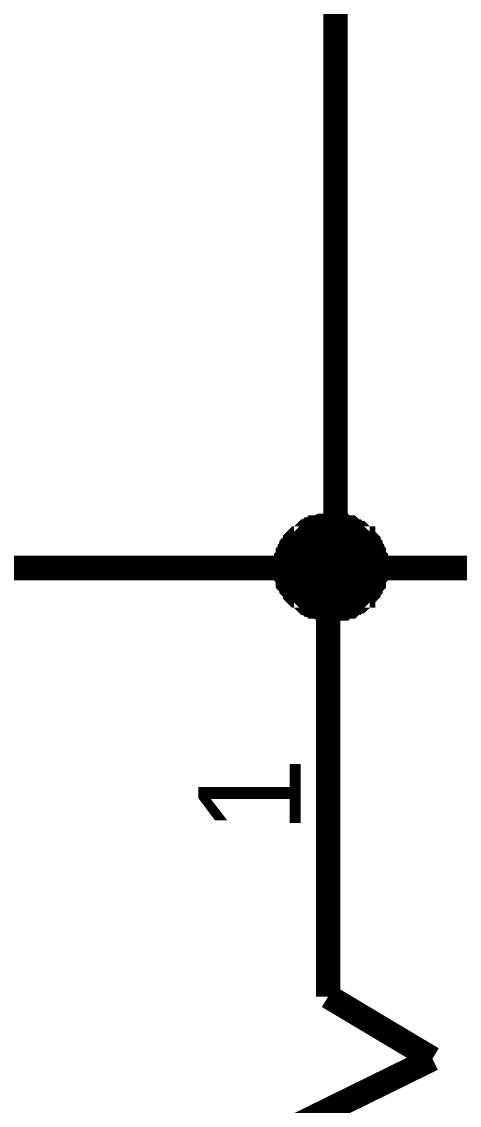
# Model space of a CAD drawing. Header units: millimetres. Extents: x 0 to 800, y 0 to 567.
# Drawn here: x 155.17 to 160.53, y 133.76 to 147.01 of the extents above; entities that cross this region are included whole.
import ezdxf

# ---------------------------------------------------------------- set-up
doc = ezdxf.new("R2010")
doc.units = ezdxf.units.MM
doc.layers.add('Sheet', color=255, linetype='Continuous')

msp = doc.modelspace()

# ---------------------------------------------------------------- linework, layer by layer
at = {"layer": 'Sheet'}
for points, const_width in [([(159.012, 147.249), (159.012, 140.328)], 0.3), ([(158.407, 140.328), (158.407, 140.351), (158.407, 140.373), (158.407, 140.418), (158.407, 140.44), (158.43, 140.463), (158.43, 140.485), (158.43, 140.507), (158.452, 140.53), (158.452, 140.552), (158.474, 140.575), (158.474, 140.597), (158.497, 140.619), (158.519, 140.642), (158.519, 140.664), (158.542, 140.687), (158.564, 140.687), (158.586, 140.709), (158.609, 140.731), (158.631, 140.754), (158.631, 140.754), (158.654, 140.776), (158.676, 140.776), (158.698, 140.799), (158.721, 140.799), (158.743, 140.821), (158.766, 140.821), (158.788, 140.821), (158.833, 140.843), (158.855, 140.843), (158.878, 140.843), (158.9, 140.843), (158.922, 140.843)], 0.3), ([(158.407, 140.328), (158.407, 140.351), (158.407, 140.373), (158.407, 140.418), (158.407, 140.44), (158.43, 140.463), (158.43, 140.485), (158.43, 140.507), (158.452, 140.53), (158.452, 140.552), (158.474, 140.575), (158.474, 140.597), (158.497, 140.619), (158.519, 140.642), (158.519, 140.664), (158.542, 140.687), (158.564, 140.687), (158.586, 140.709), (158.609, 140.731), (158.631, 140.754), (158.631, 140.754), (158.654, 140.776), (158.676, 140.776), (158.698, 140.799), (158.721, 140.799), (158.743, 140.821), (158.766, 140.821), (158.788, 140.821), (158.833, 140.843), (158.855, 140.843), (158.878, 140.843), (158.9, 140.843), (158.922, 140.843)], 0.3), ([(158.407, 140.328), (158.407, 140.351), (158.407, 140.373), (158.407, 140.418), (158.407, 140.44), (158.43, 140.463), (158.43, 140.485), (158.43, 140.507), (158.452, 140.53), (158.452, 140.552), (158.474, 140.575), (158.474, 140.597), (158.497, 140.619), (158.519, 140.642), (158.519, 140.664), (158.542, 140.687), (158.564, 140.687), (158.586, 140.709), (158.609, 140.731), (158.631, 140.754), (158.631, 140.754), (158.654, 140.776), (158.676, 140.776), (158.698, 140.799), (158.721, 140.799), (158.743, 140.821), (158.766, 140.821), (158.788, 140.821), (158.833, 140.843), (158.855, 140.843), (158.878, 140.843), (158.9, 140.843), (158.922, 140.843)], 0.3), ([(158.407, 140.328), (158.407, 140.351), (158.407, 140.373), (158.407, 140.418), (158.407, 140.44), (158.43, 140.463), (158.43, 140.485), (158.43, 140.507), (158.452, 140.53), (158.452, 140.552), (158.474, 140.575), (158.474, 140.597), (158.497, 140.619), (158.519, 140.642), (158.519, 140.664), (158.542, 140.687), (158.564, 140.687), (158.586, 140.709), (158.609, 140.731), (158.631, 140.754), (158.631, 140.754), (158.654, 140.776), (158.676, 140.776), (158.698, 140.799), (158.721, 140.799), (158.743, 140.821), (158.766, 140.821), (158.788, 140.821), (158.833, 140.843), (158.855, 140.843), (158.878, 140.843), (158.9, 140.843), (158.922, 140.843)], 0.3), ([(158.497, 140.328), (158.497, 140.351), (158.497, 140.373), (158.497, 140.418), (158.497, 140.44), (158.519, 140.463), (158.519, 140.485), (158.519, 140.507), (158.542, 140.53), (158.542, 140.552), (158.564, 140.575), (158.564, 140.597), (158.586, 140.619), (158.586, 140.642), (158.609, 140.664), (158.631, 140.687), (158.654, 140.687), (158.654, 140.709), (158.676, 140.731), (158.698, 140.754), (158.721, 140.754), (158.743, 140.776), (158.766, 140.776), (158.788, 140.799), (158.81, 140.799), (158.833, 140.821), (158.855, 140.821), (158.878, 140.821), (158.9, 140.843), (158.922, 140.843), (158.967, 140.843), (158.99, 140.843), (159.012, 140.843)], 0.3), ([(158.497, 140.328), (158.497, 140.351), (158.497, 140.373), (158.497, 140.418), (158.497, 140.44), (158.519, 140.463), (158.519, 140.485), (158.519, 140.507), (158.542, 140.53), (158.542, 140.552), (158.564, 140.575), (158.564, 140.597), (158.586, 140.619), (158.586, 140.642), (158.609, 140.664), (158.631, 140.687), (158.654, 140.687), (158.654, 140.709), (158.676, 140.731), (158.698, 140.754), (158.721, 140.754), (158.743, 140.776), (158.766, 140.776), (158.788, 140.799), (158.81, 140.799), (158.833, 140.821), (158.855, 140.821), (158.878, 140.821), (158.9, 140.843), (158.922, 140.843), (158.967, 140.843), (158.99, 140.843), (159.012, 140.843)], 0.3), ([(158.497, 140.328), (158.497, 140.351), (158.497, 140.373), (158.497, 140.418), (158.497, 140.44), (158.519, 140.463), (158.519, 140.485), (158.519, 140.507), (158.542, 140.53), (158.542, 140.552), (158.564, 140.575), (158.564, 140.597), (158.586, 140.619), (158.586, 140.642), (158.609, 140.664), (158.631, 140.687), (158.654, 140.687), (158.654, 140.709), (158.676, 140.731), (158.698, 140.754), (158.721, 140.754), (158.743, 140.776), (158.766, 140.776), (158.788, 140.799), (158.81, 140.799), (158.833, 140.821), (158.855, 140.821), (158.878, 140.821), (158.9, 140.843), (158.922, 140.843), (158.967, 140.843), (158.99, 140.843), (159.012, 140.843)], 0.3), ([(158.497, 140.328), (158.497, 140.351), (158.497, 140.373), (158.497, 140.418), (158.497, 140.44), (158.519, 140.463), (158.519, 140.485), (158.519, 140.507), (158.542, 140.53), (158.542, 140.552), (158.564, 140.575), (158.564, 140.597), (158.586, 140.619), (158.586, 140.642), (158.609, 140.664), (158.631, 140.687), (158.654, 140.687), (158.654, 140.709), (158.676, 140.731), (158.698, 140.754), (158.721, 140.754), (158.743, 140.776), (158.766, 140.776), (158.788, 140.799), (158.81, 140.799), (158.833, 140.821), (158.855, 140.821), (158.878, 140.821), (158.9, 140.843), (158.922, 140.843), (158.967, 140.843), (158.99, 140.843), (159.012, 140.843)], 0.3), ([(158.922, 140.843), (158.922, 140.843)], 0.3), ([(158.922, 140.843), (158.945, 140.843), (158.967, 140.843), (159.012, 140.843), (159.034, 140.843), (159.057, 140.821), (159.079, 140.821), (159.102, 140.821), (159.124, 140.799), (159.146, 140.799), (159.169, 140.776), (159.191, 140.776), (159.214, 140.754), (159.236, 140.754), (159.258, 140.731), (159.281, 140.709), (159.281, 140.687), (159.303, 140.687), (159.326, 140.664), (159.348, 140.642), (159.348, 140.619), (159.37, 140.597), (159.37, 140.575), (159.393, 140.552), (159.393, 140.53), (159.415, 140.507), (159.415, 140.485), (159.415, 140.463), (159.438, 140.44), (159.438, 140.418), (159.438, 140.373), (159.438, 140.351), (159.438, 140.328)], 0.3), ([(158.922, 140.843), (158.922, 140.843)], 0.3), ([(158.922, 140.843), (158.945, 140.843), (158.967, 140.843), (159.012, 140.843), (159.034, 140.843), (159.057, 140.821), (159.079, 140.821), (159.102, 140.821), (159.124, 140.799), (159.146, 140.799), (159.169, 140.776), (159.191, 140.776), (159.214, 140.754), (159.236, 140.754), (159.258, 140.731), (159.281, 140.709), (159.281, 140.687), (159.303, 140.687), (159.326, 140.664), (159.348, 140.642), (159.348, 140.619), (159.37, 140.597), (159.37, 140.575), (159.393, 140.552), (159.393, 140.53), (159.415, 140.507), (159.415, 140.485), (159.415, 140.463), (159.438, 140.44), (159.438, 140.418), (159.438, 140.373), (159.438, 140.351), (159.438, 140.328)], 0.3), ([(158.922, 140.843), (158.922, 140.843)], 0.3), ([(158.922, 140.843), (158.945, 140.843), (158.967, 140.843), (159.012, 140.843), (159.034, 140.843), (159.057, 140.821), (159.079, 140.821), (159.102, 140.821), (159.124, 140.799), (159.146, 140.799), (159.169, 140.776), (159.191, 140.776), (159.214, 140.754), (159.236, 140.754), (159.258, 140.731), (159.281, 140.709), (159.281, 140.687), (159.303, 140.687), (159.326, 140.664), (159.348, 140.642), (159.348, 140.619), (159.37, 140.597), (159.37, 140.575), (159.393, 140.552), (159.393, 140.53), (159.415, 140.507), (159.415, 140.485), (159.415, 140.463), (159.438, 140.44), (159.438, 140.418), (159.438, 140.373), (159.438, 140.351), (159.438, 140.328)], 0.3), ([(158.922, 140.843), (158.922, 140.843)], 0.3), ([(158.922, 140.843), (158.945, 140.843), (158.967, 140.843), (159.012, 140.843), (159.034, 140.843), (159.057, 140.821), (159.079, 140.821), (159.102, 140.821), (159.124, 140.799), (159.146, 140.799), (159.169, 140.776), (159.191, 140.776), (159.214, 140.754), (159.236, 140.754), (159.258, 140.731), (159.281, 140.709), (159.281, 140.687), (159.303, 140.687), (159.326, 140.664), (159.348, 140.642), (159.348, 140.619), (159.37, 140.597), (159.37, 140.575), (159.393, 140.552), (159.393, 140.53), (159.415, 140.507), (159.415, 140.485), (159.415, 140.463), (159.438, 140.44), (159.438, 140.418), (159.438, 140.373), (159.438, 140.351), (159.438, 140.328)], 0.3), ([(159.012, 140.843), (159.012, 140.843)], 0.3), ([(159.012, 140.843), (159.034, 140.843), (159.057, 140.843), (159.079, 140.843), (159.102, 140.843), (159.124, 140.821), (159.146, 140.821), (159.191, 140.821), (159.214, 140.799), (159.214, 140.799), (159.236, 140.776), (159.258, 140.776), (159.281, 140.754), (159.303, 140.754), (159.326, 140.731), (159.348, 140.709), (159.348, 140.687), (159.37, 140.687), (159.393, 140.664), (159.415, 140.642), (159.415, 140.619), (159.438, 140.597), (159.438, 140.575), (159.46, 140.552), (159.46, 140.53), (159.482, 140.507), (159.482, 140.485), (159.482, 140.463), (159.505, 140.44), (159.505, 140.418), (159.505, 140.373), (159.505, 140.351), (159.505, 140.328)], 0.3), ([(159.012, 140.843), (159.012, 140.843)], 0.3), ([(159.012, 140.843), (159.034, 140.843), (159.057, 140.843), (159.079, 140.843), (159.102, 140.843), (159.124, 140.821), (159.146, 140.821), (159.191, 140.821), (159.214, 140.799), (159.214, 140.799), (159.236, 140.776), (159.258, 140.776), (159.281, 140.754), (159.303, 140.754), (159.326, 140.731), (159.348, 140.709), (159.348, 140.687), (159.37, 140.687), (159.393, 140.664), (159.415, 140.642), (159.415, 140.619), (159.438, 140.597), (159.438, 140.575), (159.46, 140.552), (159.46, 140.53), (159.482, 140.507), (159.482, 140.485), (159.482, 140.463), (159.505, 140.44), (159.505, 140.418), (159.505, 140.373), (159.505, 140.351), (159.505, 140.328)], 0.3), ([(159.012, 140.843), (159.012, 140.843)], 0.3), ([(159.012, 140.843), (159.034, 140.843), (159.057, 140.843), (159.079, 140.843), (159.102, 140.843), (159.124, 140.821), (159.146, 140.821), (159.191, 140.821), (159.214, 140.799), (159.214, 140.799), (159.236, 140.776), (159.258, 140.776), (159.281, 140.754), (159.303, 140.754), (159.326, 140.731), (159.348, 140.709), (159.348, 140.687), (159.37, 140.687), (159.393, 140.664), (159.415, 140.642), (159.415, 140.619), (159.438, 140.597), (159.438, 140.575), (159.46, 140.552), (159.46, 140.53), (159.482, 140.507), (159.482, 140.485), (159.482, 140.463), (159.505, 140.44), (159.505, 140.418), (159.505, 140.373), (159.505, 140.351), (159.505, 140.328)], 0.3), ([(159.012, 140.843), (159.012, 140.843)], 0.3), ([(159.012, 140.843), (159.034, 140.843), (159.057, 140.843), (159.079, 140.843), (159.102, 140.843), (159.124, 140.821), (159.146, 140.821), (159.191, 140.821), (159.214, 140.799), (159.214, 140.799), (159.236, 140.776), (159.258, 140.776), (159.281, 140.754), (159.303, 140.754), (159.326, 140.731), (159.348, 140.709), (159.348, 140.687), (159.37, 140.687), (159.393, 140.664), (159.415, 140.642), (159.415, 140.619), (159.438, 140.597), (159.438, 140.575), (159.46, 140.552), (159.46, 140.53), (159.482, 140.507), (159.482, 140.485), (159.482, 140.463), (159.505, 140.44), (159.505, 140.418), (159.505, 140.373), (159.505, 140.351), (159.505, 140.328)], 0.3), ([(158.407, 140.328), (158.407, 140.351), (158.407, 140.373), (158.407, 140.418), (158.407, 140.44), (158.43, 140.463), (158.43, 140.485), (158.43, 140.507), (158.452, 140.53), (158.452, 140.552), (158.474, 140.575), (158.474, 140.597), (158.497, 140.619), (158.519, 140.642), (158.519, 140.664), (158.542, 140.687), (158.564, 140.687), (158.586, 140.709), (158.609, 140.731), (158.631, 140.754), (158.631, 140.754), (158.654, 140.776), (158.676, 140.776), (158.698, 140.799), (158.721, 140.799), (158.743, 140.821), (158.766, 140.821), (158.788, 140.821), (158.833, 140.843), (158.855, 140.843), (158.878, 140.843), (158.9, 140.843), (158.922, 140.843)], 0.0991), ([(158.407, 140.328), (158.407, 140.351), (158.407, 140.373), (158.407, 140.418), (158.407, 140.44), (158.43, 140.463), (158.43, 140.485), (158.43, 140.507), (158.452, 140.53), (158.452, 140.552), (158.474, 140.575), (158.474, 140.597), (158.497, 140.619), (158.519, 140.642), (158.519, 140.664), (158.542, 140.687), (158.564, 140.687), (158.586, 140.709), (158.609, 140.731), (158.631, 140.754), (158.631, 140.754), (158.654, 140.776), (158.676, 140.776), (158.698, 140.799), (158.721, 140.799), (158.743, 140.821), (158.766, 140.821), (158.788, 140.821), (158.833, 140.843), (158.855, 140.843), (158.878, 140.843), (158.9, 140.843), (158.922, 140.843)], 0.0991), ([(158.407, 140.328), (158.407, 140.351), (158.407, 140.373), (158.407, 140.418), (158.407, 140.44), (158.43, 140.463), (158.43, 140.485), (158.43, 140.507), (158.452, 140.53), (158.452, 140.552), (158.474, 140.575), (158.474, 140.597), (158.497, 140.619), (158.519, 140.642), (158.519, 140.664), (158.542, 140.687), (158.564, 140.687), (158.586, 140.709), (158.609, 140.731), (158.631, 140.754), (158.631, 140.754), (158.654, 140.776), (158.676, 140.776), (158.698, 140.799), (158.721, 140.799), (158.743, 140.821), (158.766, 140.821), (158.788, 140.821), (158.833, 140.843), (158.855, 140.843), (158.878, 140.843), (158.9, 140.843), (158.922, 140.843)], 0.0991), ([(158.407, 140.328), (158.407, 140.351), (158.407, 140.373), (158.407, 140.418), (158.407, 140.44), (158.43, 140.463), (158.43, 140.485), (158.43, 140.507), (158.452, 140.53), (158.452, 140.552), (158.474, 140.575), (158.474, 140.597), (158.497, 140.619), (158.519, 140.642), (158.519, 140.664), (158.542, 140.687), (158.564, 140.687), (158.586, 140.709), (158.609, 140.731), (158.631, 140.754), (158.631, 140.754), (158.654, 140.776), (158.676, 140.776), (158.698, 140.799), (158.721, 140.799), (158.743, 140.821), (158.766, 140.821), (158.788, 140.821), (158.833, 140.843), (158.855, 140.843), (158.878, 140.843), (158.9, 140.843), (158.922, 140.843)], 0.0991), ([(158.497, 140.328), (158.497, 140.351), (158.497, 140.373), (158.497, 140.418), (158.497, 140.44), (158.519, 140.463), (158.519, 140.485), (158.519, 140.507), (158.542, 140.53), (158.542, 140.552), (158.564, 140.575), (158.564, 140.597), (158.586, 140.619), (158.586, 140.642), (158.609, 140.664), (158.631, 140.687), (158.654, 140.687), (158.654, 140.709), (158.676, 140.731), (158.698, 140.754), (158.721, 140.754), (158.743, 140.776), (158.766, 140.776), (158.788, 140.799), (158.81, 140.799), (158.833, 140.821), (158.855, 140.821), (158.878, 140.821), (158.9, 140.843), (158.922, 140.843), (158.967, 140.843), (158.99, 140.843), (159.012, 140.843)], 0.0991), ([(158.497, 140.328), (158.497, 140.351), (158.497, 140.373), (158.497, 140.418), (158.497, 140.44), (158.519, 140.463), (158.519, 140.485), (158.519, 140.507), (158.542, 140.53), (158.542, 140.552), (158.564, 140.575), (158.564, 140.597), (158.586, 140.619), (158.586, 140.642), (158.609, 140.664), (158.631, 140.687), (158.654, 140.687), (158.654, 140.709), (158.676, 140.731), (158.698, 140.754), (158.721, 140.754), (158.743, 140.776), (158.766, 140.776), (158.788, 140.799), (158.81, 140.799), (158.833, 140.821), (158.855, 140.821), (158.878, 140.821), (158.9, 140.843), (158.922, 140.843), (158.967, 140.843), (158.99, 140.843), (159.012, 140.843)], 0.0991), ([(158.497, 140.328), (158.497, 140.351), (158.497, 140.373), (158.497, 140.418), (158.497, 140.44), (158.519, 140.463), (158.519, 140.485), (158.519, 140.507), (158.542, 140.53), (158.542, 140.552), (158.564, 140.575), (158.564, 140.597), (158.586, 140.619), (158.586, 140.642), (158.609, 140.664), (158.631, 140.687), (158.654, 140.687), (158.654, 140.709), (158.676, 140.731), (158.698, 140.754), (158.721, 140.754), (158.743, 140.776), (158.766, 140.776), (158.788, 140.799), (158.81, 140.799), (158.833, 140.821), (158.855, 140.821), (158.878, 140.821), (158.9, 140.843), (158.922, 140.843), (158.967, 140.843), (158.99, 140.843), (159.012, 140.843)], 0.0991), ([(158.497, 140.328), (158.497, 140.351), (158.497, 140.373), (158.497, 140.418), (158.497, 140.44), (158.519, 140.463), (158.519, 140.485), (158.519, 140.507), (158.542, 140.53), (158.542, 140.552), (158.564, 140.575), (158.564, 140.597), (158.586, 140.619), (158.586, 140.642), (158.609, 140.664), (158.631, 140.687), (158.654, 140.687), (158.654, 140.709), (158.676, 140.731), (158.698, 140.754), (158.721, 140.754), (158.743, 140.776), (158.766, 140.776), (158.788, 140.799), (158.81, 140.799), (158.833, 140.821), (158.855, 140.821), (158.878, 140.821), (158.9, 140.843), (158.922, 140.843), (158.967, 140.843), (158.99, 140.843), (159.012, 140.843)], 0.0991), ([(158.922, 140.843), (158.922, 140.843)], 0.0991), ([(158.922, 140.843), (158.945, 140.843), (158.967, 140.843), (159.012, 140.843), (159.034, 140.843), (159.057, 140.821), (159.079, 140.821), (159.102, 140.821), (159.124, 140.799), (159.146, 140.799), (159.169, 140.776), (159.191, 140.776), (159.214, 140.754), (159.236, 140.754), (159.258, 140.731), (159.281, 140.709), (159.281, 140.687), (159.303, 140.687), (159.326, 140.664), (159.348, 140.642), (159.348, 140.619), (159.37, 140.597), (159.37, 140.575), (159.393, 140.552), (159.393, 140.53), (159.415, 140.507), (159.415, 140.485), (159.415, 140.463), (159.438, 140.44), (159.438, 140.418), (159.438, 140.373), (159.438, 140.351), (159.438, 140.328)], 0.0991), ([(158.922, 140.843), (158.922, 140.843)], 0.0991), ([(158.922, 140.843), (158.945, 140.843), (158.967, 140.843), (159.012, 140.843), (159.034, 140.843), (159.057, 140.821), (159.079, 140.821), (159.102, 140.821), (159.124, 140.799), (159.146, 140.799), (159.169, 140.776), (159.191, 140.776), (159.214, 140.754), (159.236, 140.754), (159.258, 140.731), (159.281, 140.709), (159.281, 140.687), (159.303, 140.687), (159.326, 140.664), (159.348, 140.642), (159.348, 140.619), (159.37, 140.597), (159.37, 140.575), (159.393, 140.552), (159.393, 140.53), (159.415, 140.507), (159.415, 140.485), (159.415, 140.463), (159.438, 140.44), (159.438, 140.418), (159.438, 140.373), (159.438, 140.351), (159.438, 140.328)], 0.0991), ([(158.922, 140.843), (158.922, 140.843)], 0.0991), ([(158.922, 140.843), (158.945, 140.843), (158.967, 140.843), (159.012, 140.843), (159.034, 140.843), (159.057, 140.821), (159.079, 140.821), (159.102, 140.821), (159.124, 140.799), (159.146, 140.799), (159.169, 140.776), (159.191, 140.776), (159.214, 140.754), (159.236, 140.754), (159.258, 140.731), (159.281, 140.709), (159.281, 140.687), (159.303, 140.687), (159.326, 140.664), (159.348, 140.642), (159.348, 140.619), (159.37, 140.597), (159.37, 140.575), (159.393, 140.552), (159.393, 140.53), (159.415, 140.507), (159.415, 140.485), (159.415, 140.463), (159.438, 140.44), (159.438, 140.418), (159.438, 140.373), (159.438, 140.351), (159.438, 140.328)], 0.0991), ([(158.922, 140.843), (158.922, 140.843)], 0.0991), ([(158.922, 140.843), (158.945, 140.843), (158.967, 140.843), (159.012, 140.843), (159.034, 140.843), (159.057, 140.821), (159.079, 140.821), (159.102, 140.821), (159.124, 140.799), (159.146, 140.799), (159.169, 140.776), (159.191, 140.776), (159.214, 140.754), (159.236, 140.754), (159.258, 140.731), (159.281, 140.709), (159.281, 140.687), (159.303, 140.687), (159.326, 140.664), (159.348, 140.642), (159.348, 140.619), (159.37, 140.597), (159.37, 140.575), (159.393, 140.552), (159.393, 140.53), (159.415, 140.507), (159.415, 140.485), (159.415, 140.463), (159.438, 140.44), (159.438, 140.418), (159.438, 140.373), (159.438, 140.351), (159.438, 140.328)], 0.0991), ([(159.012, 140.843), (159.012, 140.843)], 0.0991), ([(159.012, 140.843), (159.034, 140.843), (159.057, 140.843), (159.079, 140.843), (159.102, 140.843), (159.124, 140.821), (159.146, 140.821), (159.191, 140.821), (159.214, 140.799), (159.214, 140.799), (159.236, 140.776), (159.258, 140.776), (159.281, 140.754), (159.303, 140.754), (159.326, 140.731), (159.348, 140.709), (159.348, 140.687), (159.37, 140.687), (159.393, 140.664), (159.415, 140.642), (159.415, 140.619), (159.438, 140.597), (159.438, 140.575), (159.46, 140.552), (159.46, 140.53), (159.482, 140.507), (159.482, 140.485), (159.482, 140.463), (159.505, 140.44), (159.505, 140.418), (159.505, 140.373), (159.505, 140.351), (159.505, 140.328)], 0.0991), ([(159.012, 140.843), (159.012, 140.843)], 0.0991), ([(159.012, 140.843), (159.034, 140.843), (159.057, 140.843), (159.079, 140.843), (159.102, 140.843), (159.124, 140.821), (159.146, 140.821), (159.191, 140.821), (159.214, 140.799), (159.214, 140.799), (159.236, 140.776), (159.258, 140.776), (159.281, 140.754), (159.303, 140.754), (159.326, 140.731), (159.348, 140.709), (159.348, 140.687), (159.37, 140.687), (159.393, 140.664), (159.415, 140.642), (159.415, 140.619), (159.438, 140.597), (159.438, 140.575), (159.46, 140.552), (159.46, 140.53), (159.482, 140.507), (159.482, 140.485), (159.482, 140.463), (159.505, 140.44), (159.505, 140.418), (159.505, 140.373), (159.505, 140.351), (159.505, 140.328)], 0.0991), ([(159.012, 140.843), (159.012, 140.843)], 0.0991), ([(159.012, 140.843), (159.034, 140.843), (159.057, 140.843), (159.079, 140.843), (159.102, 140.843), (159.124, 140.821), (159.146, 140.821), (159.191, 140.821), (159.214, 140.799), (159.214, 140.799), (159.236, 140.776), (159.258, 140.776), (159.281, 140.754), (159.303, 140.754), (159.326, 140.731), (159.348, 140.709), (159.348, 140.687), (159.37, 140.687), (159.393, 140.664), (159.415, 140.642), (159.415, 140.619), (159.438, 140.597), (159.438, 140.575), (159.46, 140.552), (159.46, 140.53), (159.482, 140.507), (159.482, 140.485), (159.482, 140.463), (159.505, 140.44), (159.505, 140.418), (159.505, 140.373), (159.505, 140.351), (159.505, 140.328)], 0.0991), ([(159.012, 140.843), (159.012, 140.843)], 0.0991), ([(159.012, 140.843), (159.034, 140.843), (159.057, 140.843), (159.079, 140.843), (159.102, 140.843), (159.124, 140.821), (159.146, 140.821), (159.191, 140.821), (159.214, 140.799), (159.214, 140.799), (159.236, 140.776), (159.258, 140.776), (159.281, 140.754), (159.303, 140.754), (159.326, 140.731), (159.348, 140.709), (159.348, 140.687), (159.37, 140.687), (159.393, 140.664), (159.415, 140.642), (159.415, 140.619), (159.438, 140.597), (159.438, 140.575), (159.46, 140.552), (159.46, 140.53), (159.482, 140.507), (159.482, 140.485), (159.482, 140.463), (159.505, 140.44), (159.505, 140.418), (159.505, 140.373), (159.505, 140.351), (159.505, 140.328)], 0.0991), ([(154.353, 140.328), (158.922, 140.328), (159.012, 140.328), (166.717, 140.328), (166.717, 140.507)], 0.3), ([(158.922, 139.835), (158.9, 139.835), (158.878, 139.835), (158.855, 139.835), (158.833, 139.835), (158.788, 139.858), (158.766, 139.858), (158.743, 139.858), (158.721, 139.88), (158.698, 139.88), (158.676, 139.903), (158.654, 139.903), (158.631, 139.925), (158.631, 139.925), (158.609, 139.947), (158.586, 139.97), (158.564, 139.992), (158.542, 139.992), (158.519, 140.015), (158.519, 140.037), (158.497, 140.059), (158.474, 140.082), (158.474, 140.104), (158.452, 140.127), (158.452, 140.127), (158.43, 140.149), (158.43, 140.194), (158.43, 140.216), (158.407, 140.239), (158.407, 140.261), (158.407, 140.283), (158.407, 140.306), (158.407, 140.328)], 0.3), ([(158.407, 140.328), (158.407, 140.328)], 0.3), ([(158.922, 139.835), (158.9, 139.835), (158.878, 139.835), (158.855, 139.835), (158.833, 139.835), (158.788, 139.858), (158.766, 139.858), (158.743, 139.858), (158.721, 139.88), (158.698, 139.88), (158.676, 139.903), (158.654, 139.903), (158.631, 139.925), (158.631, 139.925), (158.609, 139.947), (158.586, 139.97), (158.564, 139.992), (158.542, 139.992), (158.519, 140.015), (158.519, 140.037), (158.497, 140.059), (158.474, 140.082), (158.474, 140.104), (158.452, 140.127), (158.452, 140.127), (158.43, 140.149), (158.43, 140.194), (158.43, 140.216), (158.407, 140.239), (158.407, 140.261), (158.407, 140.283), (158.407, 140.306), (158.407, 140.328)], 0.3), ([(158.407, 140.328), (158.407, 140.328)], 0.3), ([(158.922, 139.835), (158.9, 139.835), (158.878, 139.835), (158.855, 139.835), (158.833, 139.835), (158.788, 139.858), (158.766, 139.858), (158.743, 139.858), (158.721, 139.88), (158.698, 139.88), (158.676, 139.903), (158.654, 139.903), (158.631, 139.925), (158.631, 139.925), (158.609, 139.947), (158.586, 139.97), (158.564, 139.992), (158.542, 139.992), (158.519, 140.015), (158.519, 140.037), (158.497, 140.059), (158.474, 140.082), (158.474, 140.104), (158.452, 140.127), (158.452, 140.127), (158.43, 140.149), (158.43, 140.194), (158.43, 140.216), (158.407, 140.239), (158.407, 140.261), (158.407, 140.283), (158.407, 140.306), (158.407, 140.328)], 0.3), ([(158.407, 140.328), (158.407, 140.328)], 0.3), ([(158.922, 139.835), (158.9, 139.835), (158.878, 139.835), (158.855, 139.835), (158.833, 139.835), (158.788, 139.858), (158.766, 139.858), (158.743, 139.858), (158.721, 139.88), (158.698, 139.88), (158.676, 139.903), (158.654, 139.903), (158.631, 139.925), (158.631, 139.925), (158.609, 139.947), (158.586, 139.97), (158.564, 139.992), (158.542, 139.992), (158.519, 140.015), (158.519, 140.037), (158.497, 140.059), (158.474, 140.082), (158.474, 140.104), (158.452, 140.127), (158.452, 140.127), (158.43, 140.149), (158.43, 140.194), (158.43, 140.216), (158.407, 140.239), (158.407, 140.261), (158.407, 140.283), (158.407, 140.306), (158.407, 140.328)], 0.3), ([(158.407, 140.328), (158.407, 140.328)], 0.3), ([(159.012, 139.835), (158.99, 139.835), (158.967, 139.835), (158.922, 139.835), (158.9, 139.835), (158.878, 139.858), (158.855, 139.858), (158.833, 139.858), (158.81, 139.88), (158.788, 139.88), (158.766, 139.903), (158.743, 139.903), (158.721, 139.925), (158.698, 139.925), (158.676, 139.947), (158.654, 139.97), (158.654, 139.992), (158.631, 139.992), (158.609, 140.015), (158.586, 140.037), (158.586, 140.059), (158.564, 140.082), (158.564, 140.104), (158.542, 140.127), (158.542, 140.127), (158.519, 140.149), (158.519, 140.194), (158.519, 140.216), (158.497, 140.239), (158.497, 140.261), (158.497, 140.283), (158.497, 140.306), (158.497, 140.328)], 0.3), ([(158.497, 140.328), (158.497, 140.328)], 0.3), ([(159.012, 139.835), (158.99, 139.835), (158.967, 139.835), (158.922, 139.835), (158.9, 139.835), (158.878, 139.858), (158.855, 139.858), (158.833, 139.858), (158.81, 139.88), (158.788, 139.88), (158.766, 139.903), (158.743, 139.903), (158.721, 139.925), (158.698, 139.925), (158.676, 139.947), (158.654, 139.97), (158.654, 139.992), (158.631, 139.992), (158.609, 140.015), (158.586, 140.037), (158.586, 140.059), (158.564, 140.082), (158.564, 140.104), (158.542, 140.127), (158.542, 140.127), (158.519, 140.149), (158.519, 140.194), (158.519, 140.216), (158.497, 140.239), (158.497, 140.261), (158.497, 140.283), (158.497, 140.306), (158.497, 140.328)], 0.3), ([(158.497, 140.328), (158.497, 140.328)], 0.3), ([(159.012, 139.835), (158.99, 139.835), (158.967, 139.835), (158.922, 139.835), (158.9, 139.835), (158.878, 139.858), (158.855, 139.858), (158.833, 139.858), (158.81, 139.88), (158.788, 139.88), (158.766, 139.903), (158.743, 139.903), (158.721, 139.925), (158.698, 139.925), (158.676, 139.947), (158.654, 139.97), (158.654, 139.992), (158.631, 139.992), (158.609, 140.015), (158.586, 140.037), (158.586, 140.059), (158.564, 140.082), (158.564, 140.104), (158.542, 140.127), (158.542, 140.127), (158.519, 140.149), (158.519, 140.194), (158.519, 140.216), (158.497, 140.239), (158.497, 140.261), (158.497, 140.283), (158.497, 140.306), (158.497, 140.328)], 0.3), ([(158.497, 140.328), (158.497, 140.328)], 0.3), ([(159.012, 139.835), (158.99, 139.835), (158.967, 139.835), (158.922, 139.835), (158.9, 139.835), (158.878, 139.858), (158.855, 139.858), (158.833, 139.858), (158.81, 139.88), (158.788, 139.88), (158.766, 139.903), (158.743, 139.903), (158.721, 139.925), (158.698, 139.925), (158.676, 139.947), (158.654, 139.97), (158.654, 139.992), (158.631, 139.992), (158.609, 140.015), (158.586, 140.037), (158.586, 140.059), (158.564, 140.082), (158.564, 140.104), (158.542, 140.127), (158.542, 140.127), (158.519, 140.149), (158.519, 140.194), (158.519, 140.216), (158.497, 140.239), (158.497, 140.261), (158.497, 140.283), (158.497, 140.306), (158.497, 140.328)], 0.3), ([(158.497, 140.328), (158.497, 140.328)], 0.3), ([(159.438, 140.328), (159.438, 140.306), (159.438, 140.283), (159.438, 140.261), (159.438, 140.239), (159.415, 140.216), (159.415, 140.194), (159.415, 140.149), (159.393, 140.127), (159.393, 140.127), (159.37, 140.104), (159.37, 140.082), (159.348, 140.059), (159.348, 140.037), (159.326, 140.015), (159.303, 139.992), (159.281, 139.992), (159.281, 139.97), (159.258, 139.947), (159.236, 139.925), (159.214, 139.925), (159.191, 139.903), (159.169, 139.903), (159.146, 139.88), (159.124, 139.88), (159.102, 139.858), (159.079, 139.858), (159.057, 139.858), (159.034, 139.835), (159.012, 139.835), (158.967, 139.835), (158.945, 139.835), (158.922, 139.835)], 0.3), ([(158.922, 140.171), (158.922, 140.328)], 0.3), ([(159.438, 140.328), (159.438, 140.306), (159.438, 140.283), (159.438, 140.261), (159.438, 140.239), (159.415, 140.216), (159.415, 140.194), (159.415, 140.149), (159.393, 140.127), (159.393, 140.127), (159.37, 140.104), (159.37, 140.082), (159.348, 140.059), (159.348, 140.037), (159.326, 140.015), (159.303, 139.992), (159.281, 139.992), (159.281, 139.97), (159.258, 139.947), (159.236, 139.925), (159.214, 139.925), (159.191, 139.903), (159.169, 139.903), (159.146, 139.88), (159.124, 139.88), (159.102, 139.858), (159.079, 139.858), (159.057, 139.858), (159.034, 139.835), (159.012, 139.835), (158.967, 139.835), (158.945, 139.835), (158.922, 139.835)], 0.3), ([(159.438, 140.328), (159.438, 140.306), (159.438, 140.283), (159.438, 140.261), (159.438, 140.239), (159.415, 140.216), (159.415, 140.194), (159.415, 140.149), (159.393, 140.127), (159.393, 140.127), (159.37, 140.104), (159.37, 140.082), (159.348, 140.059), (159.348, 140.037), (159.326, 140.015), (159.303, 139.992), (159.281, 139.992), (159.281, 139.97), (159.258, 139.947), (159.236, 139.925), (159.214, 139.925), (159.191, 139.903), (159.169, 139.903), (159.146, 139.88), (159.124, 139.88), (159.102, 139.858), (159.079, 139.858), (159.057, 139.858), (159.034, 139.835), (159.012, 139.835), (158.967, 139.835), (158.945, 139.835), (158.922, 139.835)], 0.3), ([(159.438, 140.328), (159.438, 140.306), (159.438, 140.283), (159.438, 140.261), (159.438, 140.239), (159.415, 140.216), (159.415, 140.194), (159.415, 140.149), (159.393, 140.127), (159.393, 140.127), (159.37, 140.104), (159.37, 140.082), (159.348, 140.059), (159.348, 140.037), (159.326, 140.015), (159.303, 139.992), (159.281, 139.992), (159.281, 139.97), (159.258, 139.947), (159.236, 139.925), (159.214, 139.925), (159.191, 139.903), (159.169, 139.903), (159.146, 139.88), (159.124, 139.88), (159.102, 139.858), (159.079, 139.858), (159.057, 139.858), (159.034, 139.835), (159.012, 139.835), (158.967, 139.835), (158.945, 139.835), (158.922, 139.835)], 0.3), ([(159.505, 140.328), (159.505, 140.306), (159.505, 140.283), (159.505, 140.261), (159.505, 140.239), (159.482, 140.216), (159.482, 140.194), (159.482, 140.149), (159.46, 140.127), (159.46, 140.127), (159.438, 140.104), (159.438, 140.082), (159.415, 140.059), (159.415, 140.037), (159.393, 140.015), (159.37, 139.992), (159.348, 139.992), (159.348, 139.97), (159.326, 139.947), (159.303, 139.925), (159.281, 139.925), (159.258, 139.903), (159.236, 139.903), (159.214, 139.88), (159.214, 139.88), (159.191, 139.858), (159.146, 139.858), (159.124, 139.858), (159.102, 139.835), (159.079, 139.835), (159.057, 139.835), (159.034, 139.835), (159.012, 139.835)], 0.3), ([(159.505, 140.328), (159.505, 140.306), (159.505, 140.283), (159.505, 140.261), (159.505, 140.239), (159.482, 140.216), (159.482, 140.194), (159.482, 140.149), (159.46, 140.127), (159.46, 140.127), (159.438, 140.104), (159.438, 140.082), (159.415, 140.059), (159.415, 140.037), (159.393, 140.015), (159.37, 139.992), (159.348, 139.992), (159.348, 139.97), (159.326, 139.947), (159.303, 139.925), (159.281, 139.925), (159.258, 139.903), (159.236, 139.903), (159.214, 139.88), (159.214, 139.88), (159.191, 139.858), (159.146, 139.858), (159.124, 139.858), (159.102, 139.835), (159.079, 139.835), (159.057, 139.835), (159.034, 139.835), (159.012, 139.835)], 0.3), ([(159.505, 140.328), (159.505, 140.306), (159.505, 140.283), (159.505, 140.261), (159.505, 140.239), (159.482, 140.216), (159.482, 140.194), (159.482, 140.149), (159.46, 140.127), (159.46, 140.127), (159.438, 140.104), (159.438, 140.082), (159.415, 140.059), (159.415, 140.037), (159.393, 140.015), (159.37, 139.992), (159.348, 139.992), (159.348, 139.97), (159.326, 139.947), (159.303, 139.925), (159.281, 139.925), (159.258, 139.903), (159.236, 139.903), (159.214, 139.88), (159.214, 139.88), (159.191, 139.858), (159.146, 139.858), (159.124, 139.858), (159.102, 139.835), (159.079, 139.835), (159.057, 139.835), (159.034, 139.835), (159.012, 139.835)], 0.3), ([(159.505, 140.328), (159.505, 140.306), (159.505, 140.283), (159.505, 140.261), (159.505, 140.239), (159.482, 140.216), (159.482, 140.194), (159.482, 140.149), (159.46, 140.127), (159.46, 140.127), (159.438, 140.104), (159.438, 140.082), (159.415, 140.059), (159.415, 140.037), (159.393, 140.015), (159.37, 139.992), (159.348, 139.992), (159.348, 139.97), (159.326, 139.947), (159.303, 139.925), (159.281, 139.925), (159.258, 139.903), (159.236, 139.903), (159.214, 139.88), (159.214, 139.88), (159.191, 139.858), (159.146, 139.858), (159.124, 139.858), (159.102, 139.835), (159.079, 139.835), (159.057, 139.835), (159.034, 139.835), (159.012, 139.835)], 0.3), ([(159.438, 140.328), (159.438, 140.328), (159.438, 140.328), (159.438, 140.328), (159.438, 140.328), (159.438, 140.328), (159.438, 140.328), (159.438, 140.328), (159.438, 140.328), (159.438, 140.328), (159.438, 140.328), (159.438, 140.328), (159.438, 140.328), (159.438, 140.328), (159.438, 140.328), (159.438, 140.328), (159.438, 140.328), (159.438, 140.328), (159.438, 140.328), (159.438, 140.328), (159.438, 140.328), (159.438, 140.328), (159.438, 140.328), (159.438, 140.328), (159.438, 140.328), (159.438, 140.328), (159.438, 140.328), (159.438, 140.328), (159.438, 140.328), (159.438, 140.328), (159.438, 140.328), (159.438, 140.328), (159.438, 140.328)], 0.3), ([(159.438, 140.328), (159.438, 140.328)], 0.3), ([(159.438, 140.328), (159.438, 140.328), (159.438, 140.328), (159.438, 140.328), (159.438, 140.328), (159.438, 140.328), (159.438, 140.328), (159.438, 140.328), (159.438, 140.328), (159.438, 140.328), (159.438, 140.328), (159.438, 140.328), (159.438, 140.328), (159.438, 140.328), (159.438, 140.328), (159.438, 140.328), (159.438, 140.328), (159.438, 140.328), (159.438, 140.328), (159.438, 140.328), (159.438, 140.328), (159.438, 140.328), (159.438, 140.328), (159.438, 140.328), (159.438, 140.328), (159.438, 140.328), (159.438, 140.328), (159.438, 140.328), (159.438, 140.328), (159.438, 140.328), (159.438, 140.328), (159.438, 140.328), (159.438, 140.328)], 0.3), ([(159.438, 140.328), (159.438, 140.328)], 0.3), ([(159.438, 140.328), (159.438, 140.328), (159.438, 140.328), (159.438, 140.328), (159.438, 140.328), (159.438, 140.328), (159.438, 140.328), (159.438, 140.328), (159.438, 140.328), (159.438, 140.328), (159.438, 140.328), (159.438, 140.328), (159.438, 140.328), (159.438, 140.328), (159.438, 140.328), (159.438, 140.328), (159.438, 140.328), (159.438, 140.328), (159.438, 140.328), (159.438, 140.328), (159.438, 140.328), (159.438, 140.328), (159.438, 140.328), (159.438, 140.328), (159.438, 140.328), (159.438, 140.328), (159.438, 140.328), (159.438, 140.328), (159.438, 140.328), (159.438, 140.328), (159.438, 140.328), (159.438, 140.328), (159.438, 140.328)], 0.3), ([(159.438, 140.328), (159.438, 140.328)], 0.3), ([(159.438, 140.328), (159.438, 140.328), (159.438, 140.328), (159.438, 140.328), (159.438, 140.328), (159.438, 140.328), (159.438, 140.328), (159.438, 140.328), (159.438, 140.328), (159.438, 140.328), (159.438, 140.328), (159.438, 140.328), (159.438, 140.328), (159.438, 140.328), (159.438, 140.328), (159.438, 140.328), (159.438, 140.328), (159.438, 140.328), (159.438, 140.328), (159.438, 140.328), (159.438, 140.328), (159.438, 140.328), (159.438, 140.328), (159.438, 140.328), (159.438, 140.328), (159.438, 140.328), (159.438, 140.328), (159.438, 140.328), (159.438, 140.328), (159.438, 140.328), (159.438, 140.328), (159.438, 140.328), (159.438, 140.328)], 0.3), ([(159.438, 140.328), (159.438, 140.328)], 0.3), ([(159.505, 140.328), (159.505, 140.328), (159.505, 140.328), (159.505, 140.328), (159.505, 140.328), (159.505, 140.328), (159.505, 140.328), (159.505, 140.328), (159.505, 140.328), (159.505, 140.328), (159.505, 140.328), (159.505, 140.328), (159.505, 140.328), (159.505, 140.328), (159.505, 140.328), (159.505, 140.328), (159.505, 140.328), (159.505, 140.328), (159.505, 140.328), (159.505, 140.328), (159.505, 140.328), (159.505, 140.328), (159.505, 140.328), (159.505, 140.328), (159.505, 140.328), (159.505, 140.328), (159.505, 140.328), (159.505, 140.328), (159.505, 140.328), (159.505, 140.328), (159.505, 140.328), (159.505, 140.328), (159.505, 140.328)], 0.3), ([(159.505, 140.328), (159.505, 140.328)], 0.3), ([(159.505, 140.328), (159.505, 140.328), (159.505, 140.328), (159.505, 140.328), (159.505, 140.328), (159.505, 140.328), (159.505, 140.328), (159.505, 140.328), (159.505, 140.328), (159.505, 140.328), (159.505, 140.328), (159.505, 140.328), (159.505, 140.328), (159.505, 140.328), (159.505, 140.328), (159.505, 140.328), (159.505, 140.328), (159.505, 140.328), (159.505, 140.328), (159.505, 140.328), (159.505, 140.328), (159.505, 140.328), (159.505, 140.328), (159.505, 140.328), (159.505, 140.328), (159.505, 140.328), (159.505, 140.328), (159.505, 140.328), (159.505, 140.328), (159.505, 140.328), (159.505, 140.328), (159.505, 140.328), (159.505, 140.328)], 0.3), ([(159.505, 140.328), (159.505, 140.328)], 0.3), ([(159.505, 140.328), (159.505, 140.328), (159.505, 140.328), (159.505, 140.328), (159.505, 140.328), (159.505, 140.328), (159.505, 140.328), (159.505, 140.328), (159.505, 140.328), (159.505, 140.328), (159.505, 140.328), (159.505, 140.328), (159.505, 140.328), (159.505, 140.328), (159.505, 140.328), (159.505, 140.328), (159.505, 140.328), (159.505, 140.328), (159.505, 140.328), (159.505, 140.328), (159.505, 140.328), (159.505, 140.328), (159.505, 140.328), (159.505, 140.328), (159.505, 140.328), (159.505, 140.328), (159.505, 140.328), (159.505, 140.328), (159.505, 140.328), (159.505, 140.328), (159.505, 140.328), (159.505, 140.328), (159.505, 140.328)], 0.3), ([(159.505, 140.328), (159.505, 140.328)], 0.3), ([(159.505, 140.328), (159.505, 140.328), (159.505, 140.328), (159.505, 140.328), (159.505, 140.328), (159.505, 140.328), (159.505, 140.328), (159.505, 140.328), (159.505, 140.328), (159.505, 140.328), (159.505, 140.328), (159.505, 140.328), (159.505, 140.328), (159.505, 140.328), (159.505, 140.328), (159.505, 140.328), (159.505, 140.328), (159.505, 140.328), (159.505, 140.328), (159.505, 140.328), (159.505, 140.328), (159.505, 140.328), (159.505, 140.328), (159.505, 140.328), (159.505, 140.328), (159.505, 140.328), (159.505, 140.328), (159.505, 140.328), (159.505, 140.328), (159.505, 140.328), (159.505, 140.328), (159.505, 140.328), (159.505, 140.328)], 0.3), ([(159.505, 140.328), (159.505, 140.328)], 0.3), ([(158.922, 139.835), (158.9, 139.835), (158.878, 139.835), (158.855, 139.835), (158.833, 139.835), (158.788, 139.858), (158.766, 139.858), (158.743, 139.858), (158.721, 139.88), (158.698, 139.88), (158.676, 139.903), (158.654, 139.903), (158.631, 139.925), (158.631, 139.925), (158.609, 139.947), (158.586, 139.97), (158.564, 139.992), (158.542, 139.992), (158.519, 140.015), (158.519, 140.037), (158.497, 140.059), (158.474, 140.082), (158.474, 140.104), (158.452, 140.127), (158.452, 140.127), (158.43, 140.149), (158.43, 140.194), (158.43, 140.216), (158.407, 140.239), (158.407, 140.261), (158.407, 140.283), (158.407, 140.306), (158.407, 140.328)], 0.0991), ([(158.407, 140.328), (158.407, 140.328)], 0.0991), ([(158.922, 139.835), (158.9, 139.835), (158.878, 139.835), (158.855, 139.835), (158.833, 139.835), (158.788, 139.858), (158.766, 139.858), (158.743, 139.858), (158.721, 139.88), (158.698, 139.88), (158.676, 139.903), (158.654, 139.903), (158.631, 139.925), (158.631, 139.925), (158.609, 139.947), (158.586, 139.97), (158.564, 139.992), (158.542, 139.992), (158.519, 140.015), (158.519, 140.037), (158.497, 140.059), (158.474, 140.082), (158.474, 140.104), (158.452, 140.127), (158.452, 140.127), (158.43, 140.149), (158.43, 140.194), (158.43, 140.216), (158.407, 140.239), (158.407, 140.261), (158.407, 140.283), (158.407, 140.306), (158.407, 140.328)], 0.0991), ([(158.407, 140.328), (158.407, 140.328)], 0.0991), ([(158.922, 139.835), (158.9, 139.835), (158.878, 139.835), (158.855, 139.835), (158.833, 139.835), (158.788, 139.858), (158.766, 139.858), (158.743, 139.858), (158.721, 139.88), (158.698, 139.88), (158.676, 139.903), (158.654, 139.903), (158.631, 139.925), (158.631, 139.925), (158.609, 139.947), (158.586, 139.97), (158.564, 139.992), (158.542, 139.992), (158.519, 140.015), (158.519, 140.037), (158.497, 140.059), (158.474, 140.082), (158.474, 140.104), (158.452, 140.127), (158.452, 140.127), (158.43, 140.149), (158.43, 140.194), (158.43, 140.216), (158.407, 140.239), (158.407, 140.261), (158.407, 140.283), (158.407, 140.306), (158.407, 140.328)], 0.0991), ([(158.407, 140.328), (158.407, 140.328)], 0.0991), ([(158.922, 139.835), (158.9, 139.835), (158.878, 139.835), (158.855, 139.835), (158.833, 139.835), (158.788, 139.858), (158.766, 139.858), (158.743, 139.858), (158.721, 139.88), (158.698, 139.88), (158.676, 139.903), (158.654, 139.903), (158.631, 139.925), (158.631, 139.925), (158.609, 139.947), (158.586, 139.97), (158.564, 139.992), (158.542, 139.992), (158.519, 140.015), (158.519, 140.037), (158.497, 140.059), (158.474, 140.082), (158.474, 140.104), (158.452, 140.127), (158.452, 140.127), (158.43, 140.149), (158.43, 140.194), (158.43, 140.216), (158.407, 140.239), (158.407, 140.261), (158.407, 140.283), (158.407, 140.306), (158.407, 140.328)], 0.0991), ([(158.407, 140.328), (158.407, 140.328)], 0.0991), ([(159.012, 139.835), (158.99, 139.835), (158.967, 139.835), (158.922, 139.835), (158.9, 139.835), (158.878, 139.858), (158.855, 139.858), (158.833, 139.858), (158.81, 139.88), (158.788, 139.88), (158.766, 139.903), (158.743, 139.903), (158.721, 139.925), (158.698, 139.925), (158.676, 139.947), (158.654, 139.97), (158.654, 139.992), (158.631, 139.992), (158.609, 140.015), (158.586, 140.037), (158.586, 140.059), (158.564, 140.082), (158.564, 140.104), (158.542, 140.127), (158.542, 140.127), (158.519, 140.149), (158.519, 140.194), (158.519, 140.216), (158.497, 140.239), (158.497, 140.261), (158.497, 140.283), (158.497, 140.306), (158.497, 140.328)], 0.0991), ([(158.497, 140.328), (158.497, 140.328)], 0.0991), ([(159.012, 139.835), (158.99, 139.835), (158.967, 139.835), (158.922, 139.835), (158.9, 139.835), (158.878, 139.858), (158.855, 139.858), (158.833, 139.858), (158.81, 139.88), (158.788, 139.88), (158.766, 139.903), (158.743, 139.903), (158.721, 139.925), (158.698, 139.925), (158.676, 139.947), (158.654, 139.97), (158.654, 139.992), (158.631, 139.992), (158.609, 140.015), (158.586, 140.037), (158.586, 140.059), (158.564, 140.082), (158.564, 140.104), (158.542, 140.127), (158.542, 140.127), (158.519, 140.149), (158.519, 140.194), (158.519, 140.216), (158.497, 140.239), (158.497, 140.261), (158.497, 140.283), (158.497, 140.306), (158.497, 140.328)], 0.0991), ([(158.497, 140.328), (158.497, 140.328)], 0.0991), ([(159.012, 139.835), (158.99, 139.835), (158.967, 139.835), (158.922, 139.835), (158.9, 139.835), (158.878, 139.858), (158.855, 139.858), (158.833, 139.858), (158.81, 139.88), (158.788, 139.88), (158.766, 139.903), (158.743, 139.903), (158.721, 139.925), (158.698, 139.925), (158.676, 139.947), (158.654, 139.97), (158.654, 139.992), (158.631, 139.992), (158.609, 140.015), (158.586, 140.037), (158.586, 140.059), (158.564, 140.082), (158.564, 140.104), (158.542, 140.127), (158.542, 140.127), (158.519, 140.149), (158.519, 140.194), (158.519, 140.216), (158.497, 140.239), (158.497, 140.261), (158.497, 140.283), (158.497, 140.306), (158.497, 140.328)], 0.0991), ([(158.497, 140.328), (158.497, 140.328)], 0.0991), ([(159.012, 139.835), (158.99, 139.835), (158.967, 139.835), (158.922, 139.835), (158.9, 139.835), (158.878, 139.858), (158.855, 139.858), (158.833, 139.858), (158.81, 139.88), (158.788, 139.88), (158.766, 139.903), (158.743, 139.903), (158.721, 139.925), (158.698, 139.925), (158.676, 139.947), (158.654, 139.97), (158.654, 139.992), (158.631, 139.992), (158.609, 140.015), (158.586, 140.037), (158.586, 140.059), (158.564, 140.082), (158.564, 140.104), (158.542, 140.127), (158.542, 140.127), (158.519, 140.149), (158.519, 140.194), (158.519, 140.216), (158.497, 140.239), (158.497, 140.261), (158.497, 140.283), (158.497, 140.306), (158.497, 140.328)], 0.0991), ([(158.497, 140.328), (158.497, 140.328)], 0.0991), ([(158.922, 135.087), (158.922, 140.171)], 0.3), ([(159.438, 140.328), (159.438, 140.306), (159.438, 140.283), (159.438, 140.261), (159.438, 140.239), (159.415, 140.216), (159.415, 140.194), (159.415, 140.149), (159.393, 140.127), (159.393, 140.127), (159.37, 140.104), (159.37, 140.082), (159.348, 140.059), (159.348, 140.037), (159.326, 140.015), (159.303, 139.992), (159.281, 139.992), (159.281, 139.97), (159.258, 139.947), (159.236, 139.925), (159.214, 139.925), (159.191, 139.903), (159.169, 139.903), (159.146, 139.88), (159.124, 139.88), (159.102, 139.858), (159.079, 139.858), (159.057, 139.858), (159.034, 139.835), (159.012, 139.835), (158.967, 139.835), (158.945, 139.835), (158.922, 139.835)], 0.0991), ([(159.438, 140.328), (159.438, 140.306), (159.438, 140.283), (159.438, 140.261), (159.438, 140.239), (159.415, 140.216), (159.415, 140.194), (159.415, 140.149), (159.393, 140.127), (159.393, 140.127), (159.37, 140.104), (159.37, 140.082), (159.348, 140.059), (159.348, 140.037), (159.326, 140.015), (159.303, 139.992), (159.281, 139.992), (159.281, 139.97), (159.258, 139.947), (159.236, 139.925), (159.214, 139.925), (159.191, 139.903), (159.169, 139.903), (159.146, 139.88), (159.124, 139.88), (159.102, 139.858), (159.079, 139.858), (159.057, 139.858), (159.034, 139.835), (159.012, 139.835), (158.967, 139.835), (158.945, 139.835), (158.922, 139.835)], 0.0991), ([(159.438, 140.328), (159.438, 140.306), (159.438, 140.283), (159.438, 140.261), (159.438, 140.239), (159.415, 140.216), (159.415, 140.194), (159.415, 140.149), (159.393, 140.127), (159.393, 140.127), (159.37, 140.104), (159.37, 140.082), (159.348, 140.059), (159.348, 140.037), (159.326, 140.015), (159.303, 139.992), (159.281, 139.992), (159.281, 139.97), (159.258, 139.947), (159.236, 139.925), (159.214, 139.925), (159.191, 139.903), (159.169, 139.903), (159.146, 139.88), (159.124, 139.88), (159.102, 139.858), (159.079, 139.858), (159.057, 139.858), (159.034, 139.835), (159.012, 139.835), (158.967, 139.835), (158.945, 139.835), (158.922, 139.835)], 0.0991), ([(159.438, 140.328), (159.438, 140.306), (159.438, 140.283), (159.438, 140.261), (159.438, 140.239), (159.415, 140.216), (159.415, 140.194), (159.415, 140.149), (159.393, 140.127), (159.393, 140.127), (159.37, 140.104), (159.37, 140.082), (159.348, 140.059), (159.348, 140.037), (159.326, 140.015), (159.303, 139.992), (159.281, 139.992), (159.281, 139.97), (159.258, 139.947), (159.236, 139.925), (159.214, 139.925), (159.191, 139.903), (159.169, 139.903), (159.146, 139.88), (159.124, 139.88), (159.102, 139.858), (159.079, 139.858), (159.057, 139.858), (159.034, 139.835), (159.012, 139.835), (158.967, 139.835), (158.945, 139.835), (158.922, 139.835)], 0.0991), ([(159.505, 140.328), (159.505, 140.306), (159.505, 140.283), (159.505, 140.261), (159.505, 140.239), (159.482, 140.216), (159.482, 140.194), (159.482, 140.149), (159.46, 140.127), (159.46, 140.127), (159.438, 140.104), (159.438, 140.082), (159.415, 140.059), (159.415, 140.037), (159.393, 140.015), (159.37, 139.992), (159.348, 139.992), (159.348, 139.97), (159.326, 139.947), (159.303, 139.925), (159.281, 139.925), (159.258, 139.903), (159.236, 139.903), (159.214, 139.88), (159.214, 139.88), (159.191, 139.858), (159.146, 139.858), (159.124, 139.858), (159.102, 139.835), (159.079, 139.835), (159.057, 139.835), (159.034, 139.835), (159.012, 139.835)], 0.0991), ([(159.505, 140.328), (159.505, 140.306), (159.505, 140.283), (159.505, 140.261), (159.505, 140.239), (159.482, 140.216), (159.482, 140.194), (159.482, 140.149), (159.46, 140.127), (159.46, 140.127), (159.438, 140.104), (159.438, 140.082), (159.415, 140.059), (159.415, 140.037), (159.393, 140.015), (159.37, 139.992), (159.348, 139.992), (159.348, 139.97), (159.326, 139.947), (159.303, 139.925), (159.281, 139.925), (159.258, 139.903), (159.236, 139.903), (159.214, 139.88), (159.214, 139.88), (159.191, 139.858), (159.146, 139.858), (159.124, 139.858), (159.102, 139.835), (159.079, 139.835), (159.057, 139.835), (159.034, 139.835), (159.012, 139.835)], 0.0991), ([(159.505, 140.328), (159.505, 140.306), (159.505, 140.283), (159.505, 140.261), (159.505, 140.239), (159.482, 140.216), (159.482, 140.194), (159.482, 140.149), (159.46, 140.127), (159.46, 140.127), (159.438, 140.104), (159.438, 140.082), (159.415, 140.059), (159.415, 140.037), (159.393, 140.015), (159.37, 139.992), (159.348, 139.992), (159.348, 139.97), (159.326, 139.947), (159.303, 139.925), (159.281, 139.925), (159.258, 139.903), (159.236, 139.903), (159.214, 139.88), (159.214, 139.88), (159.191, 139.858), (159.146, 139.858), (159.124, 139.858), (159.102, 139.835), (159.079, 139.835), (159.057, 139.835), (159.034, 139.835), (159.012, 139.835)], 0.0991), ([(159.505, 140.328), (159.505, 140.306), (159.505, 140.283), (159.505, 140.261), (159.505, 140.239), (159.482, 140.216), (159.482, 140.194), (159.482, 140.149), (159.46, 140.127), (159.46, 140.127), (159.438, 140.104), (159.438, 140.082), (159.415, 140.059), (159.415, 140.037), (159.393, 140.015), (159.37, 139.992), (159.348, 139.992), (159.348, 139.97), (159.326, 139.947), (159.303, 139.925), (159.281, 139.925), (159.258, 139.903), (159.236, 139.903), (159.214, 139.88), (159.214, 139.88), (159.191, 139.858), (159.146, 139.858), (159.124, 139.858), (159.102, 139.835), (159.079, 139.835), (159.057, 139.835), (159.034, 139.835), (159.012, 139.835)], 0.0991), ([(159.438, 140.328), (159.438, 140.328), (159.438, 140.328), (159.438, 140.328), (159.438, 140.328), (159.438, 140.328), (159.438, 140.328), (159.438, 140.328), (159.438, 140.328), (159.438, 140.328), (159.438, 140.328), (159.438, 140.328), (159.438, 140.328), (159.438, 140.328), (159.438, 140.328), (159.438, 140.328), (159.438, 140.328), (159.438, 140.328), (159.438, 140.328), (159.438, 140.328), (159.438, 140.328), (159.438, 140.328), (159.438, 140.328), (159.438, 140.328), (159.438, 140.328), (159.438, 140.328), (159.438, 140.328), (159.438, 140.328), (159.438, 140.328), (159.438, 140.328), (159.438, 140.328), (159.438, 140.328), (159.438, 140.328)], 0.0991), ([(159.438, 140.328), (159.438, 140.328)], 0.0991), ([(159.438, 140.328), (159.438, 140.328), (159.438, 140.328), (159.438, 140.328), (159.438, 140.328), (159.438, 140.328), (159.438, 140.328), (159.438, 140.328), (159.438, 140.328), (159.438, 140.328), (159.438, 140.328), (159.438, 140.328), (159.438, 140.328), (159.438, 140.328), (159.438, 140.328), (159.438, 140.328), (159.438, 140.328), (159.438, 140.328), (159.438, 140.328), (159.438, 140.328), (159.438, 140.328), (159.438, 140.328), (159.438, 140.328), (159.438, 140.328), (159.438, 140.328), (159.438, 140.328), (159.438, 140.328), (159.438, 140.328), (159.438, 140.328), (159.438, 140.328), (159.438, 140.328), (159.438, 140.328), (159.438, 140.328)], 0.0991), ([(159.438, 140.328), (159.438, 140.328)], 0.0991), ([(159.438, 140.328), (159.438, 140.328), (159.438, 140.328), (159.438, 140.328), (159.438, 140.328), (159.438, 140.328), (159.438, 140.328), (159.438, 140.328), (159.438, 140.328), (159.438, 140.328), (159.438, 140.328), (159.438, 140.328), (159.438, 140.328), (159.438, 140.328), (159.438, 140.328), (159.438, 140.328), (159.438, 140.328), (159.438, 140.328), (159.438, 140.328), (159.438, 140.328), (159.438, 140.328), (159.438, 140.328), (159.438, 140.328), (159.438, 140.328), (159.438, 140.328), (159.438, 140.328), (159.438, 140.328), (159.438, 140.328), (159.438, 140.328), (159.438, 140.328), (159.438, 140.328), (159.438, 140.328), (159.438, 140.328)], 0.0991), ([(159.438, 140.328), (159.438, 140.328)], 0.0991), ([(159.438, 140.328), (159.438, 140.328), (159.438, 140.328), (159.438, 140.328), (159.438, 140.328), (159.438, 140.328), (159.438, 140.328), (159.438, 140.328), (159.438, 140.328), (159.438, 140.328), (159.438, 140.328), (159.438, 140.328), (159.438, 140.328), (159.438, 140.328), (159.438, 140.328), (159.438, 140.328), (159.438, 140.328), (159.438, 140.328), (159.438, 140.328), (159.438, 140.328), (159.438, 140.328), (159.438, 140.328), (159.438, 140.328), (159.438, 140.328), (159.438, 140.328), (159.438, 140.328), (159.438, 140.328), (159.438, 140.328), (159.438, 140.328), (159.438, 140.328), (159.438, 140.328), (159.438, 140.328), (159.438, 140.328)], 0.0991), ([(159.438, 140.328), (159.438, 140.328)], 0.0991), ([(159.505, 140.328), (159.505, 140.328), (159.505, 140.328), (159.505, 140.328), (159.505, 140.328), (159.505, 140.328), (159.505, 140.328), (159.505, 140.328), (159.505, 140.328), (159.505, 140.328), (159.505, 140.328), (159.505, 140.328), (159.505, 140.328), (159.505, 140.328), (159.505, 140.328), (159.505, 140.328), (159.505, 140.328), (159.505, 140.328), (159.505, 140.328), (159.505, 140.328), (159.505, 140.328), (159.505, 140.328), (159.505, 140.328), (159.505, 140.328), (159.505, 140.328), (159.505, 140.328), (159.505, 140.328), (159.505, 140.328), (159.505, 140.328), (159.505, 140.328), (159.505, 140.328), (159.505, 140.328), (159.505, 140.328)], 0.0991), ([(159.505, 140.328), (159.505, 140.328)], 0.0991), ([(159.505, 140.328), (159.505, 140.328), (159.505, 140.328), (159.505, 140.328), (159.505, 140.328), (159.505, 140.328), (159.505, 140.328), (159.505, 140.328), (159.505, 140.328), (159.505, 140.328), (159.505, 140.328), (159.505, 140.328), (159.505, 140.328), (159.505, 140.328), (159.505, 140.328), (159.505, 140.328), (159.505, 140.328), (159.505, 140.328), (159.505, 140.328), (159.505, 140.328), (159.505, 140.328), (159.505, 140.328), (159.505, 140.328), (159.505, 140.328), (159.505, 140.328), (159.505, 140.328), (159.505, 140.328), (159.505, 140.328), (159.505, 140.328), (159.505, 140.328), (159.505, 140.328), (159.505, 140.328), (159.505, 140.328)], 0.0991), ([(159.505, 140.328), (159.505, 140.328)], 0.0991), ([(159.505, 140.328), (159.505, 140.328), (159.505, 140.328), (159.505, 140.328), (159.505, 140.328), (159.505, 140.328), (159.505, 140.328), (159.505, 140.328), (159.505, 140.328), (159.505, 140.328), (159.505, 140.328), (159.505, 140.328), (159.505, 140.328), (159.505, 140.328), (159.505, 140.328), (159.505, 140.328), (159.505, 140.328), (159.505, 140.328), (159.505, 140.328), (159.505, 140.328), (159.505, 140.328), (159.505, 140.328), (159.505, 140.328), (159.505, 140.328), (159.505, 140.328), (159.505, 140.328), (159.505, 140.328), (159.505, 140.328), (159.505, 140.328), (159.505, 140.328), (159.505, 140.328), (159.505, 140.328), (159.505, 140.328)], 0.0991), ([(159.505, 140.328), (159.505, 140.328)], 0.0991), ([(159.505, 140.328), (159.505, 140.328), (159.505, 140.328), (159.505, 140.328), (159.505, 140.328), (159.505, 140.328), (159.505, 140.328), (159.505, 140.328), (159.505, 140.328), (159.505, 140.328), (159.505, 140.328), (159.505, 140.328), (159.505, 140.328), (159.505, 140.328), (159.505, 140.328), (159.505, 140.328), (159.505, 140.328), (159.505, 140.328), (159.505, 140.328), (159.505, 140.328), (159.505, 140.328), (159.505, 140.328), (159.505, 140.328), (159.505, 140.328), (159.505, 140.328), (159.505, 140.328), (159.505, 140.328), (159.505, 140.328), (159.505, 140.328), (159.505, 140.328), (159.505, 140.328), (159.505, 140.328), (159.505, 140.328)], 0.0991), ([(159.505, 140.328), (159.505, 140.328)], 0.0991), ([(158.922, 135.087), (158.922, 135.849)], 0.3), ([(158.922, 135.087), (160.199, 134.325)], 0.3), ([(160.199, 134.325), (157.646, 133.071)], 0.3)]:
    msp.add_lwpolyline(points, dxfattribs=dict(at, const_width=const_width))
at = {"layer": 'Sheet', "const_width": 0.508}
for points in [[(158.66, 140.34, 1), (159.168, 140.34, 1)], [(158.74, 140.34, 1), (159.248, 140.34, 1)]]:
    msp.add_lwpolyline(points, format="xyb", close=True, dxfattribs=at)

# ---------------------------------------------------------------- texts
at = {"layer": 'Sheet'}
msp.add_text('1', height=1.254, rotation=90, dxfattribs=at).set_placement((158.586, 137.08))

doc.saveas('drawing.dxf')
